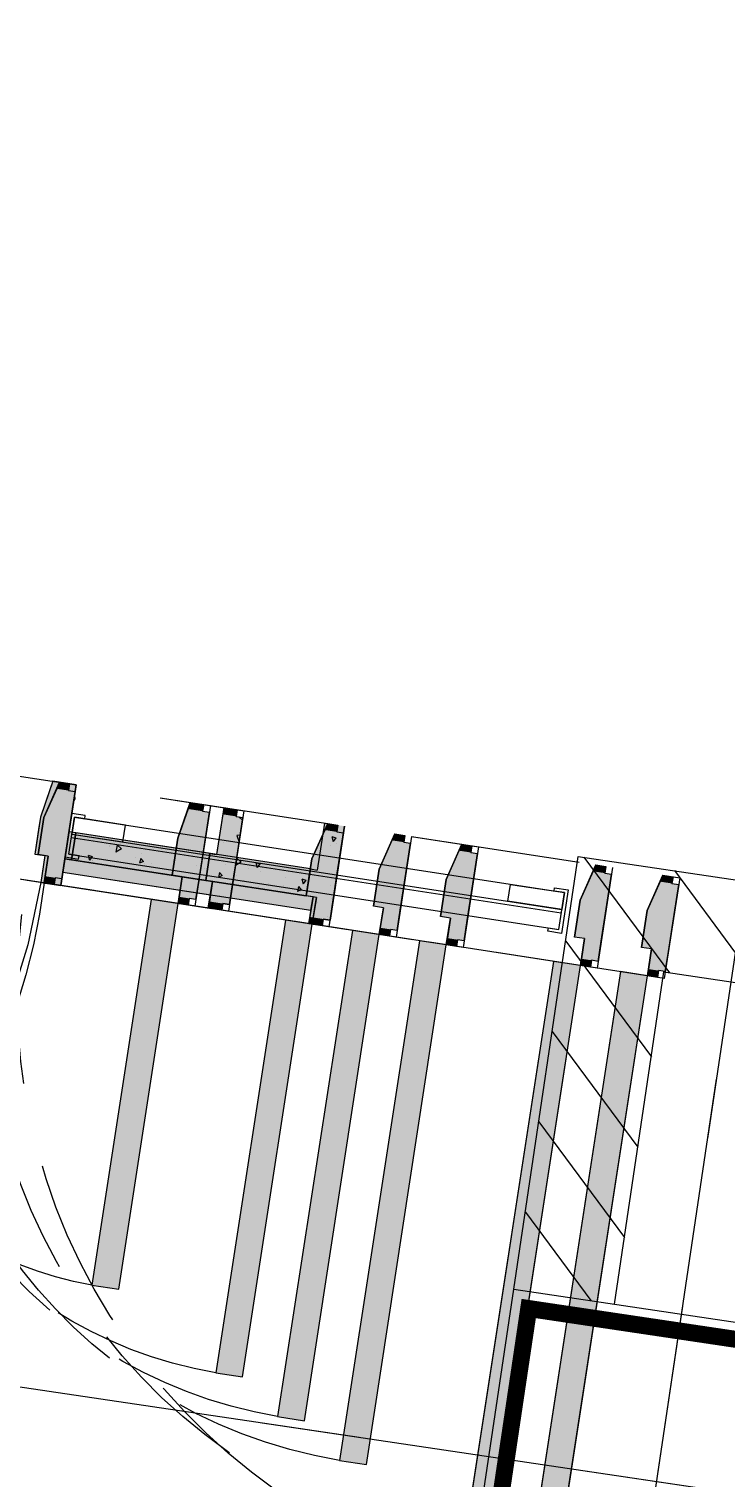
# Model space of a CAD drawing. Header units: millimetres. Extents: x 338 to 506, y 179 to 335.
# Drawn here: x 431.796 to 432.824, y 290.836 to 292.972 of the extents above; entities that cross this region are included whole.
import ezdxf

# ---------------------------------------------------------------- set-up
doc = ezdxf.new("R2010")
doc.units = ezdxf.units.MM
for name, pattern in [('CENTER', [2, 1.25, -0.25, 0.25, -0.25]), ('DASHED2', [0.375, 0.25, -0.125]), ('HIDDEN', [0.375, 0.25, -0.125])]:
    doc.linetypes.add(name, pattern=pattern)
for name, color, linetype in [('A-DOOR', 3, 'Continuous'), ('A-GLAZ', 142, 'Continuous'), ('COLUMNAS', 252, 'Continuous'), ('CUBIERTA', 254, 'Continuous'), ('EJES-COLUMNAS', 3, 'CENTER'), ('EJES_DE_COLUMNA', 255, 'DASHED2'), ('MUROS', 32, 'Continuous')]:
    doc.layers.add(name, color=color, linetype=linetype)

# ---------------------------------------------------------------- blocks, each defined once
blk = doc.blocks.new('*X909')
at = {"color": 0}
for p, q in [((114.1094, 69.7877), (113.9949, 69.6732)), ((114.2441, 69.7877), (114.0941, 69.6377)), ((114.3788, 69.7877), (114.2288, 69.6377)), ((114.5135, 69.7877), (114.3635, 69.6377)), ((114.6399, 69.7793), (114.4899, 69.6293)), ((114.6399, 69.6446), (114.533, 69.5377))]:
    blk.add_line(p, q, dxfattribs=at)
blk = doc.blocks.new('*U919')
for p, q in [((0.035, 0.0047), (0.035, 0.7353)), ((0.035, 0.7353), (0.06, 0.7353)), ((0.06, 0.0047), (0.06, 0.7353)), ((0.065, 0.0047), (0.065, 0.7353)), ((0.09, 0.0047), (0.09, 0.7353)), ((0.09, 0.0047), (0.09, 0.7353)), ((0.09, 0.0047), (0.09, 0.7353)), ((0.09, 0.0047), (0.09, 0.7353)), ((0.035, 0.0047), (0.06, 0.0047)), ((0.065, 0.0047), (0.065, 0.0143))]:
    blk.add_line(p, q)
for points in [[(0.095, 0.74), (0.095, 0.72), (0.09, 0.72), (0.09, 0.7353), (0.035, 0.7353), (0.035, 0.72), (0.03, 0.72), (0.03, 0.74)], [(0.035, 0.7353), (0.06, 0.7353), (0.06, 0.655), (0.035, 0.655)], [(0.035, 0.0047), (0.06, 0.0047), (0.06, 0.0806), (0.035, 0.0806)], [(0.095, 0), (0.095, 0.02), (0.09, 0.02), (0.09, 0.0047), (0.035, 0.0047), (0.035, 0.02), (0.03, 0.02), (0.03, 0)]]:
    blk.add_lwpolyline(points, close=True)
blk = doc.blocks.new('*U1274')
at = {"color": 7, "linetype": 'Continuous'}
for p, q in [((0.975, -0.01), (0.975, 0)), ((0.99, 0), (0.99, -0.01)), ((0.975, -0.04), (0.975, -0.01)), ((1, -0.01), (1, -0.04)), ((0.96, -0.095), (0.96, -0.04)), ((1, -0.04), (1, -0.095)), ((0.9723, -0.14), (0.96, -0.095)), ((1, -0.095), (1, -0.14)), ((0.975, -0.15), (0.9723, -0.14)), ((0.99, -0.14), (0.99, -0.15))]:
    blk.add_line(p, q, dxfattribs=at)
at = {"color": 7, "linetype": 'Continuous', "extrusion": (0, 0, -1)}
for points in [[(-0.975, 0), (-0.99, -0.01), (-0.975, -0.01)], [(-0.975, 0), (-0.99, 0), (-0.99, -0.01)], [(-0.975, -0.01), (-1, -0.04), (-0.975, -0.04)], [(-0.975, -0.01), (-1, -0.01), (-1, -0.04)], [(-0.96, -0.04), (-1, -0.095), (-0.96, -0.095)], [(-0.96, -0.04), (-1, -0.04), (-1, -0.095)], [(-0.96, -0.095), (-1, -0.14), (-0.9723, -0.14)], [(-0.96, -0.095), (-1, -0.095), (-1, -0.14)], [(-0.9723, -0.14), (-0.99, -0.15), (-0.975, -0.15)], [(-0.9723, -0.14), (-0.99, -0.14), (-0.99, -0.15)]]:
    blk.add_solid(points, dxfattribs=at)
blk = doc.blocks.new('*U1275')
at = {"color": 7, "linetype": 'Continuous'}
for p, q in [((0.975, -0.01), (0.975, 0)), ((0.99, 0), (0.99, -0.01)), ((0.975, -0.04), (0.975, -0.01)), ((1, -0.01), (1, -0.04)), ((0.96, -0.095), (0.96, -0.04)), ((1, -0.04), (1, -0.095)), ((0.9723, -0.14), (0.96, -0.095)), ((1, -0.095), (1, -0.14)), ((0.975, -0.15), (0.9723, -0.14)), ((0.99, -0.14), (0.99, -0.15))]:
    blk.add_line(p, q, dxfattribs=at)
at = {"color": 7, "linetype": 'Continuous', "extrusion": (0, 0, -1)}
for points in [[(-0.975, 0), (-0.99, -0.01), (-0.975, -0.01)], [(-0.975, 0), (-0.99, 0), (-0.99, -0.01)], [(-0.975, -0.01), (-1, -0.04), (-0.975, -0.04)], [(-0.975, -0.01), (-1, -0.01), (-1, -0.04)], [(-0.96, -0.04), (-1, -0.095), (-0.96, -0.095)], [(-0.96, -0.04), (-1, -0.04), (-1, -0.095)], [(-0.96, -0.095), (-1, -0.14), (-0.9723, -0.14)], [(-0.96, -0.095), (-1, -0.095), (-1, -0.14)], [(-0.9723, -0.14), (-0.99, -0.15), (-0.975, -0.15)], [(-0.9723, -0.14), (-0.99, -0.14), (-0.99, -0.15)]]:
    blk.add_solid(points, dxfattribs=at)
blk = doc.blocks.new('*X1280')
at = {"color": 0}
for p, q in [((1.233, -0.0207), (1.233, -0.0207)), ((1.2274, -0.099), (1.2274, -0.099)), ((1.2453, -0.1124), (1.25, -0.1029)), ((1.25, -0.1133), (1.2453, -0.1124)), ((1.2441, -0.14), (1.25, -0.136))]:
    blk.add_line(p, q, dxfattribs=at)
blk = doc.blocks.new('*U1281')
at = {"color": 7, "linetype": 'Continuous'}
for p, q in [((1.22, -0.01), (1.22, 0)), ((1.24, 0), (1.24, -0.01)), ((1.22, -0.04), (1.22, -0.01)), ((1.25, -0.01), (1.25, -0.04)), ((1.21, -0.08), (1.21, -0.04)), ((1.25, -0.04), (1.25, -0.08)), ((1.22, -0.14), (1.22, -0.08)), ((1.25, -0.08), (1.25, -0.14)), ((1.22, -0.15), (1.22, -0.14)), ((1.24, -0.14), (1.24, -0.15))]:
    blk.add_line(p, q, dxfattribs=at)
at = {"color": 7, "linetype": 'Continuous', "extrusion": (0, 0, -1)}
for points in [[(-1.22, 0), (-1.24, -0.01), (-1.22, -0.01)], [(-1.22, 0), (-1.24, 0), (-1.24, -0.01)], [(-1.22, -0.01), (-1.25, -0.04), (-1.22, -0.04)], [(-1.22, -0.01), (-1.25, -0.01), (-1.25, -0.04)], [(-1.21, -0.04), (-1.25, -0.08), (-1.21, -0.08)], [(-1.21, -0.04), (-1.25, -0.04), (-1.25, -0.08)], [(-1.22, -0.08), (-1.25, -0.14), (-1.22, -0.14)], [(-1.22, -0.08), (-1.25, -0.08), (-1.25, -0.14)], [(-1.22, -0.14), (-1.24, -0.15), (-1.22, -0.15)], [(-1.22, -0.14), (-1.24, -0.14), (-1.24, -0.15)]]:
    blk.add_solid(points, dxfattribs=at)
blk = doc.blocks.new('*U1283')
at = {"color": 7, "linetype": 'Continuous'}
for p, q in [((1.01, -0.08), (1.01, -0.04)), ((1.21, -0.04), (1.21, -0.08))]:
    blk.add_line(p, q, dxfattribs=at)
at = {"color": 7, "linetype": 'Continuous', "extrusion": (0, 0, -1)}
for points in [[(-1.01, -0.04), (-1.21, -0.08), (-1.01, -0.08)], [(-1.01, -0.04), (-1.21, -0.04), (-1.21, -0.08)]]:
    blk.add_solid(points, dxfattribs=at)
blk = doc.blocks.new('*U1284')
at = {"color": 7, "linetype": 'Continuous'}
for p, q in [((0.97, -0.01), (0.97, 0)), ((1, 0), (1, -0.01)), ((0.97, -0.04), (0.97, -0.01)), ((1, -0.01), (1, -0.04)), ((0.955, -0.08), (0.955, -0.04)), ((1.01, -0.04), (1.01, -0.08)), ((0.955, -0.095), (0.955, -0.08)), ((1, -0.08), (1, -0.095)), ((0.9632, -0.14), (0.955, -0.095)), ((1, -0.095), (1, -0.14)), ((0.965, -0.15), (0.9632, -0.14)), ((1, -0.14), (1, -0.15))]:
    blk.add_line(p, q, dxfattribs=at)
at = {"color": 7, "linetype": 'Continuous', "extrusion": (0, 0, -1)}
for points in [[(-0.97, 0), (-1, -0.01), (-0.97, -0.01)], [(-0.97, 0), (-1, 0), (-1, -0.01)], [(-0.97, -0.01), (-1, -0.04), (-0.97, -0.04)], [(-0.97, -0.01), (-1, -0.01), (-1, -0.04)], [(-0.955, -0.04), (-1.01, -0.08), (-0.955, -0.08)], [(-0.955, -0.04), (-1.01, -0.04), (-1.01, -0.08)], [(-0.955, -0.08), (-1, -0.095), (-0.955, -0.095)], [(-0.955, -0.08), (-1, -0.08), (-1, -0.095)], [(-0.955, -0.095), (-1, -0.14), (-0.9632, -0.14)], [(-0.955, -0.095), (-1, -0.095), (-1, -0.14)], [(-0.9632, -0.14), (-1, -0.15), (-0.965, -0.15)], [(-0.9632, -0.14), (-1, -0.14), (-1, -0.15)]]:
    blk.add_solid(points, dxfattribs=at)
blk = doc.blocks.new('*U1285')
at = {"color": 7, "linetype": 'Continuous'}
for p, q in [((1, -0.04), (1, -0.02)), ((1.22, -0.02), (1.22, -0.04))]:
    blk.add_line(p, q, dxfattribs=at)
at = {"color": 7, "linetype": 'Continuous', "extrusion": (0, 0, -1)}
for points in [[(-1, -0.02), (-1.22, -0.04), (-1, -0.04)], [(-1, -0.02), (-1.22, -0.02), (-1.22, -0.04)]]:
    blk.add_solid(points, dxfattribs=at)
blk = doc.blocks.new('*U1290')
at = {"color": 7, "linetype": 'Continuous'}
for p, q in [((1.01, -0.08), (1.01, -0.04)), ((1.36, -0.04), (1.36, -0.08))]:
    blk.add_line(p, q, dxfattribs=at)
at = {"color": 7, "linetype": 'Continuous', "extrusion": (0, 0, -1)}
for points in [[(-1.01, -0.04), (-1.36, -0.08), (-1.01, -0.08)], [(-1.01, -0.04), (-1.36, -0.04), (-1.36, -0.08)]]:
    blk.add_solid(points, dxfattribs=at)
blk = doc.blocks.new('*U1291')
at = {"color": 7, "linetype": 'Continuous'}
for p, q in [((0.97, -0.01), (0.97, 0)), ((1, 0), (1, -0.01)), ((0.97, -0.04), (0.97, -0.01)), ((1, -0.01), (1, -0.04)), ((0.955, -0.08), (0.955, -0.04)), ((1.01, -0.04), (1.01, -0.08)), ((0.955, -0.095), (0.955, -0.08)), ((1, -0.08), (1, -0.095)), ((0.9632, -0.14), (0.955, -0.095)), ((1, -0.095), (1, -0.14)), ((0.965, -0.15), (0.9632, -0.14)), ((1, -0.14), (1, -0.15))]:
    blk.add_line(p, q, dxfattribs=at)
at = {"color": 7, "linetype": 'Continuous', "extrusion": (0, 0, -1)}
for points in [[(-0.97, 0), (-1, -0.01), (-0.97, -0.01)], [(-0.97, 0), (-1, 0), (-1, -0.01)], [(-0.97, -0.01), (-1, -0.04), (-0.97, -0.04)], [(-0.97, -0.01), (-1, -0.01), (-1, -0.04)], [(-0.955, -0.04), (-1.01, -0.08), (-0.955, -0.08)], [(-0.955, -0.04), (-1.01, -0.04), (-1.01, -0.08)], [(-0.955, -0.08), (-1, -0.095), (-0.955, -0.095)], [(-0.955, -0.08), (-1, -0.08), (-1, -0.095)], [(-0.955, -0.095), (-1, -0.14), (-0.9632, -0.14)], [(-0.955, -0.095), (-1, -0.095), (-1, -0.14)], [(-0.9632, -0.14), (-1, -0.15), (-0.965, -0.15)], [(-0.9632, -0.14), (-1, -0.14), (-1, -0.15)]]:
    blk.add_solid(points, dxfattribs=at)
blk = doc.blocks.new('*U1292')
at = {"color": 7, "linetype": 'Continuous'}
for p, q in [((1, -0.04), (1, -0.02)), ((1.37, -0.02), (1.37, -0.04))]:
    blk.add_line(p, q, dxfattribs=at)
at = {"color": 7, "linetype": 'Continuous', "extrusion": (0, 0, -1)}
for points in [[(-1, -0.02), (-1.37, -0.04), (-1, -0.04)], [(-1, -0.02), (-1.37, -0.02), (-1.37, -0.04)]]:
    blk.add_solid(points, dxfattribs=at)
blk = doc.blocks.new('*U1293')
at = {"color": 7, "linetype": 'Continuous'}
for p, q in [((1.37, -0.01), (1.37, 0)), ((1.39, 0), (1.39, -0.01)), ((1.37, -0.04), (1.37, -0.01)), ((1.4, -0.01), (1.4, -0.04)), ((1.36, -0.08), (1.36, -0.04)), ((1.4, -0.04), (1.4, -0.08)), ((1.37, -0.15), (1.37, -0.08)), ((1.4, -0.08), (1.4, -0.15))]:
    blk.add_line(p, q, dxfattribs=at)
at = {"color": 7, "linetype": 'Continuous', "extrusion": (0, 0, -1)}
for points in [[(-1.37, 0), (-1.39, -0.01), (-1.37, -0.01)], [(-1.37, 0), (-1.39, 0), (-1.39, -0.01)], [(-1.37, -0.01), (-1.4, -0.04), (-1.37, -0.04)], [(-1.37, -0.01), (-1.4, -0.01), (-1.4, -0.04)], [(-1.36, -0.04), (-1.4, -0.08), (-1.36, -0.08)], [(-1.36, -0.04), (-1.4, -0.04), (-1.4, -0.08)], [(-1.37, -0.08), (-1.4, -0.15), (-1.37, -0.15)], [(-1.37, -0.08), (-1.4, -0.08), (-1.4, -0.15)]]:
    blk.add_solid(points, dxfattribs=at)
blk = doc.blocks.new('*X1294')
at = {"color": 0}
for p, q in [((1.3949, -0.0141), (1.3949, -0.0141)), ((1.1734, -0.0412), (1.1734, -0.0412)), ((1.2473, -0.0418), (1.2473, -0.0418)), ((1.3778, -0.0334), (1.3778, -0.0334)), ((1.3979, -0.0416), (1.3979, -0.0416)), ((1.0331, -0.0501), (1.0361, -0.0433)), ((1.0331, -0.0501), (1.039, -0.049)), ((1.039, -0.049), (1.0361, -0.0433)), ((1.0399, -0.0433), (1.0399, -0.0433)), ((1.0406, -0.0436), (1.0406, -0.0436)), ((1.0803, -0.0668), (1.0728, -0.0608)), ((1.073, -0.0721), (1.0728, -0.0608)), ((1.0774, -0.0491), (1.0774, -0.0491)), ((1.1023, -0.0573), (1.1023, -0.0573)), ((1.1149, -0.0536), (1.1097, -0.05)), ((1.1103, -0.0574), (1.1097, -0.05)), ((1.1103, -0.0574), (1.1149, -0.0536)), ((1.1166, -0.0508), (1.1166, -0.0508)), ((1.1267, -0.0519), (1.1267, -0.0519)), ((1.158, -0.0613), (1.158, -0.0613)), ((1.1932, -0.0594), (1.1932, -0.0594)), ((1.2059, -0.0574), (1.2059, -0.0574)), ((1.2331, -0.0507), (1.2278, -0.0471)), ((1.2285, -0.0545), (1.2278, -0.0471)), ((1.2285, -0.0545), (1.2331, -0.0507)), ((1.254, -0.0534), (1.254, -0.0534)), ((1.2645, -0.0488), (1.2645, -0.0488)), ((1.2889, -0.0434), (1.2889, -0.0434)), ((1.3019, -0.0495), (1.3019, -0.0495)), ((1.324, -0.0493), (1.324, -0.0493)), ((1.3257, -0.0626), (1.3257, -0.0626)), ((1.3512, -0.0478), (1.346, -0.0442)), ((1.3466, -0.0516), (1.346, -0.0442)), ((1.3466, -0.0516), (1.3512, -0.0478)), ((1.3499, -0.0636), (1.3529, -0.0568)), ((1.3499, -0.0636), (1.3557, -0.0625)), ((1.35, -0.0455), (1.35, -0.0455)), ((1.3557, -0.0625), (1.3529, -0.0568)), ((1.3608, -0.0624), (1.3608, -0.0624)), ((1.3932, -0.061), (1.3932, -0.061)), ((1.0085, -0.0854), (1.0085, -0.0854)), ((1.014, -0.0732), (1.014, -0.0732)), ((1.0455, -0.0762), (1.0455, -0.0762)), ((1.062, -0.0692), (1.062, -0.0692)), ((1.0626, -0.0677), (1.0626, -0.0677)), ((1.073, -0.0721), (1.0803, -0.0668)), ((1.0779, -0.0748), (1.0779, -0.0748)), ((1.1099, -0.0653), (1.1099, -0.0653)), ((1.1297, -0.0725), (1.1297, -0.0725)), ((1.1393, -0.0752), (1.1393, -0.0752)), ((1.1635, -0.0712), (1.1635, -0.0712)), ((1.2031, -0.0693), (1.2031, -0.0693)), ((1.2356, -0.0679), (1.2356, -0.0679)), ((1.2496, -0.0795), (1.2496, -0.0795)), ((1.2574, -0.0742), (1.2499, -0.0683)), ((1.2502, -0.0795), (1.2499, -0.0683)), ((1.2502, -0.0795), (1.2574, -0.0742)), ((1.27, -0.0662), (1.27, -0.0662)), ((1.2786, -0.0798), (1.2786, -0.0798)), ((1.2792, -0.0774), (1.2822, -0.0705)), ((1.2792, -0.0774), (1.2851, -0.0762)), ((1.2851, -0.0762), (1.2822, -0.0705)), ((1.2873, -0.0656), (1.2873, -0.0656)), ((1.3466, -0.0737), (1.3466, -0.0737)), ((1.3746, -0.0719), (1.3746, -0.0719)), ((1.3874, -0.0764), (1.3874, -0.0764)), ((1.0017, -0.1298), (1, -0.1264)), ((1.3725, -0.1071), (1.3725, -0.1071)), ((1.3839, -0.1184), (1.3839, -0.1184)), ((1.3839, -0.1321), (1.387, -0.1253)), ((1.3898, -0.131), (1.387, -0.1253)), ((1.392, -0.1225), (1.392, -0.1225)), ((1, -0.1316), (1.0014, -0.1314)), ((1, -0.143), (1, -0.143)), ((1.3839, -0.1321), (1.3898, -0.131)), ((1, -0.15), (1, -0.15)), ((1, -0.15), (1, -0.15)), ((1, -0.15), (1, -0.15))]:
    blk.add_line(p, q, dxfattribs=at)
blk = doc.blocks.new('*U1300')
at = {"color": 7, "linetype": 'Continuous'}
for p, q in [((1.575, -0.01), (1.575, 0)), ((1.59, 0), (1.59, -0.01)), ((1.575, -0.04), (1.575, -0.01)), ((1.6, -0.01), (1.6, -0.04)), ((1.56, -0.095), (1.56, -0.04)), ((1.6, -0.04), (1.6, -0.095)), ((1.5723, -0.14), (1.56, -0.095)), ((1.6, -0.095), (1.6, -0.14)), ((1.575, -0.15), (1.5723, -0.14)), ((1.59, -0.14), (1.59, -0.15))]:
    blk.add_line(p, q, dxfattribs=at)
at = {"color": 7, "linetype": 'Continuous', "extrusion": (0, 0, -1)}
for points in [[(-1.575, 0), (-1.59, -0.01), (-1.575, -0.01)], [(-1.575, 0), (-1.59, 0), (-1.59, -0.01)], [(-1.575, -0.01), (-1.6, -0.04), (-1.575, -0.04)], [(-1.575, -0.01), (-1.6, -0.01), (-1.6, -0.04)], [(-1.56, -0.04), (-1.6, -0.095), (-1.56, -0.095)], [(-1.56, -0.04), (-1.6, -0.04), (-1.6, -0.095)], [(-1.56, -0.095), (-1.6, -0.14), (-1.5723, -0.14)], [(-1.56, -0.095), (-1.6, -0.095), (-1.6, -0.14)], [(-1.5723, -0.14), (-1.59, -0.15), (-1.575, -0.15)], [(-1.5723, -0.14), (-1.59, -0.14), (-1.59, -0.15)]]:
    blk.add_solid(points, dxfattribs=at)
blk = doc.blocks.new('*U1301')
at = {"color": 7, "linetype": 'Continuous'}
for p, q in [((1.575, -0.01), (1.575, 0)), ((1.59, 0), (1.59, -0.01)), ((1.575, -0.04), (1.575, -0.01)), ((1.6, -0.01), (1.6, -0.04)), ((1.56, -0.095), (1.56, -0.04)), ((1.6, -0.04), (1.6, -0.095)), ((1.5723, -0.14), (1.56, -0.095)), ((1.6, -0.095), (1.6, -0.14)), ((1.575, -0.15), (1.5723, -0.14)), ((1.59, -0.14), (1.59, -0.15))]:
    blk.add_line(p, q, dxfattribs=at)
at = {"color": 7, "linetype": 'Continuous', "extrusion": (0, 0, -1)}
for points in [[(-1.575, 0), (-1.59, -0.01), (-1.575, -0.01)], [(-1.575, 0), (-1.59, 0), (-1.59, -0.01)], [(-1.575, -0.01), (-1.6, -0.04), (-1.575, -0.04)], [(-1.575, -0.01), (-1.6, -0.01), (-1.6, -0.04)], [(-1.56, -0.04), (-1.6, -0.095), (-1.56, -0.095)], [(-1.56, -0.04), (-1.6, -0.04), (-1.6, -0.095)], [(-1.56, -0.095), (-1.6, -0.14), (-1.5723, -0.14)], [(-1.56, -0.095), (-1.6, -0.095), (-1.6, -0.14)], [(-1.5723, -0.14), (-1.59, -0.15), (-1.575, -0.15)], [(-1.5723, -0.14), (-1.59, -0.14), (-1.59, -0.15)]]:
    blk.add_solid(points, dxfattribs=at)
blk = doc.blocks.new('*U1305')
at = {"color": 7, "linetype": 'Continuous'}
for p, q in [((1.535, 0), (1.535, 0.775)), ((1.575, 0.775), (1.575, 0))]:
    blk.add_line(p, q, dxfattribs=at)
at = {"color": 7, "linetype": 'Continuous', "extrusion": (0, 0, -1)}
for points in [[(-1.535, 0.775), (-1.575, 0), (-1.535, 0)], [(-1.535, 0.775), (-1.575, 0.775), (-1.575, 0)]]:
    blk.add_solid(points, dxfattribs=at)
blk = doc.blocks.new('*U1306')
at = {"color": 7, "linetype": 'Continuous'}
for p, q in [((1.875, -0.01), (1.875, 0)), ((1.89, 0), (1.89, -0.01)), ((1.875, -0.04), (1.875, -0.01)), ((1.9, -0.01), (1.9, -0.04)), ((1.86, -0.095), (1.86, -0.04)), ((1.9, -0.04), (1.9, -0.095)), ((1.8723, -0.14), (1.86, -0.095)), ((1.9, -0.095), (1.9, -0.14)), ((1.875, -0.15), (1.8723, -0.14)), ((1.89, -0.14), (1.89, -0.15))]:
    blk.add_line(p, q, dxfattribs=at)
at = {"color": 7, "linetype": 'Continuous', "extrusion": (0, 0, -1)}
for points in [[(-1.875, 0), (-1.89, -0.01), (-1.875, -0.01)], [(-1.875, 0), (-1.89, 0), (-1.89, -0.01)], [(-1.875, -0.01), (-1.9, -0.04), (-1.875, -0.04)], [(-1.875, -0.01), (-1.9, -0.01), (-1.9, -0.04)], [(-1.86, -0.04), (-1.9, -0.095), (-1.86, -0.095)], [(-1.86, -0.04), (-1.9, -0.04), (-1.9, -0.095)], [(-1.86, -0.095), (-1.9, -0.14), (-1.8723, -0.14)], [(-1.86, -0.095), (-1.9, -0.095), (-1.9, -0.14)], [(-1.8723, -0.14), (-1.89, -0.15), (-1.875, -0.15)], [(-1.8723, -0.14), (-1.89, -0.14), (-1.89, -0.15)]]:
    blk.add_solid(points, dxfattribs=at)
blk = doc.blocks.new('*U1307')
at = {"color": 7, "linetype": 'Continuous'}
for p, q in [((1.875, -0.01), (1.875, 0)), ((1.89, 0), (1.89, -0.01)), ((1.875, -0.04), (1.875, -0.01)), ((1.9, -0.01), (1.9, -0.04)), ((1.86, -0.095), (1.86, -0.04)), ((1.9, -0.04), (1.9, -0.095)), ((1.8723, -0.14), (1.86, -0.095)), ((1.9, -0.095), (1.9, -0.14)), ((1.875, -0.15), (1.8723, -0.14)), ((1.89, -0.14), (1.89, -0.15))]:
    blk.add_line(p, q, dxfattribs=at)
at = {"color": 7, "linetype": 'Continuous', "extrusion": (0, 0, -1)}
for points in [[(-1.875, 0), (-1.89, -0.01), (-1.875, -0.01)], [(-1.875, 0), (-1.89, 0), (-1.89, -0.01)], [(-1.875, -0.01), (-1.9, -0.04), (-1.875, -0.04)], [(-1.875, -0.01), (-1.9, -0.01), (-1.9, -0.04)], [(-1.86, -0.04), (-1.9, -0.095), (-1.86, -0.095)], [(-1.86, -0.04), (-1.9, -0.04), (-1.9, -0.095)], [(-1.86, -0.095), (-1.9, -0.14), (-1.8723, -0.14)], [(-1.86, -0.095), (-1.9, -0.095), (-1.9, -0.14)], [(-1.8723, -0.14), (-1.89, -0.15), (-1.875, -0.15)], [(-1.8723, -0.14), (-1.89, -0.14), (-1.89, -0.15)]]:
    blk.add_solid(points, dxfattribs=at)
blk = doc.blocks.new('*U1310')
at = {"color": 7, "linetype": 'Continuous'}
for p, q in [((1.835, 0), (1.835, 0.925)), ((1.875, 0.925), (1.875, 0))]:
    blk.add_line(p, q, dxfattribs=at)
at = {"color": 7, "linetype": 'Continuous', "extrusion": (0, 0, -1)}
for points in [[(-1.835, 0.925), (-1.875, 0), (-1.835, 0)], [(-1.835, 0.925), (-1.875, 0.925), (-1.875, 0)]]:
    blk.add_solid(points, dxfattribs=at)
blk = doc.blocks.new('*U1312')
at = {"color": 7, "linetype": 'Continuous'}
for p, q in [((1.375, -0.01), (1.375, 0)), ((1.39, 0), (1.39, -0.01)), ((1.375, -0.04), (1.375, -0.01)), ((1.4, -0.01), (1.4, -0.04)), ((1.36, -0.095), (1.36, -0.04)), ((1.4, -0.04), (1.4, -0.095)), ((1.3723, -0.14), (1.36, -0.095)), ((1.4, -0.095), (1.4, -0.14)), ((1.375, -0.15), (1.3723, -0.14)), ((1.39, -0.14), (1.39, -0.15))]:
    blk.add_line(p, q, dxfattribs=at)
at = {"color": 7, "linetype": 'Continuous', "extrusion": (0, 0, -1)}
for points in [[(-1.375, 0), (-1.39, -0.01), (-1.375, -0.01)], [(-1.375, 0), (-1.39, 0), (-1.39, -0.01)], [(-1.375, -0.01), (-1.4, -0.04), (-1.375, -0.04)], [(-1.375, -0.01), (-1.4, -0.01), (-1.4, -0.04)], [(-1.36, -0.04), (-1.4, -0.095), (-1.36, -0.095)], [(-1.36, -0.04), (-1.4, -0.04), (-1.4, -0.095)], [(-1.36, -0.095), (-1.4, -0.14), (-1.3723, -0.14)], [(-1.36, -0.095), (-1.4, -0.095), (-1.4, -0.14)], [(-1.3723, -0.14), (-1.39, -0.15), (-1.375, -0.15)], [(-1.3723, -0.14), (-1.39, -0.14), (-1.39, -0.15)]]:
    blk.add_solid(points, dxfattribs=at)
blk = doc.blocks.new('*U1313')
at = {"color": 7, "linetype": 'Continuous'}
for p, q in [((1.375, -0.01), (1.375, 0)), ((1.39, 0), (1.39, -0.01)), ((1.375, -0.04), (1.375, -0.01)), ((1.4, -0.01), (1.4, -0.04)), ((1.36, -0.095), (1.36, -0.04)), ((1.4, -0.04), (1.4, -0.095)), ((1.3723, -0.14), (1.36, -0.095)), ((1.4, -0.095), (1.4, -0.14)), ((1.375, -0.15), (1.3723, -0.14)), ((1.39, -0.14), (1.39, -0.15))]:
    blk.add_line(p, q, dxfattribs=at)
at = {"color": 7, "linetype": 'Continuous', "extrusion": (0, 0, -1)}
for points in [[(-1.375, 0), (-1.39, -0.01), (-1.375, -0.01)], [(-1.375, 0), (-1.39, 0), (-1.39, -0.01)], [(-1.375, -0.01), (-1.4, -0.04), (-1.375, -0.04)], [(-1.375, -0.01), (-1.4, -0.01), (-1.4, -0.04)], [(-1.36, -0.04), (-1.4, -0.095), (-1.36, -0.095)], [(-1.36, -0.04), (-1.4, -0.04), (-1.4, -0.095)], [(-1.36, -0.095), (-1.4, -0.14), (-1.3723, -0.14)], [(-1.36, -0.095), (-1.4, -0.095), (-1.4, -0.14)], [(-1.3723, -0.14), (-1.39, -0.15), (-1.375, -0.15)], [(-1.3723, -0.14), (-1.39, -0.14), (-1.39, -0.15)]]:
    blk.add_solid(points, dxfattribs=at)
blk = doc.blocks.new('*U1316')
at = {"color": 7, "linetype": 'Continuous'}
for p, q in [((1.335, 0), (1.335, 0.675)), ((1.375, 0.675), (1.375, 0))]:
    blk.add_line(p, q, dxfattribs=at)
at = {"color": 7, "linetype": 'Continuous', "extrusion": (0, 0, -1)}
for points in [[(-1.335, 0.675), (-1.375, 0), (-1.335, 0)], [(-1.335, 0.675), (-1.375, 0.675), (-1.375, 0)]]:
    blk.add_solid(points, dxfattribs=at)
blk = doc.blocks.new('*U1318')
at = {"color": 7, "linetype": 'Continuous'}
for p, q in [((1.475, -0.01), (1.475, 0)), ((1.49, 0), (1.49, -0.01)), ((1.475, -0.04), (1.475, -0.01)), ((1.5, -0.01), (1.5, -0.04)), ((1.46, -0.095), (1.46, -0.04)), ((1.5, -0.04), (1.5, -0.095)), ((1.4723, -0.14), (1.46, -0.095)), ((1.5, -0.095), (1.5, -0.14)), ((1.475, -0.15), (1.4723, -0.14)), ((1.49, -0.14), (1.49, -0.15))]:
    blk.add_line(p, q, dxfattribs=at)
at = {"color": 7, "linetype": 'Continuous', "extrusion": (0, 0, -1)}
for points in [[(-1.475, 0), (-1.49, -0.01), (-1.475, -0.01)], [(-1.475, 0), (-1.49, 0), (-1.49, -0.01)], [(-1.475, -0.01), (-1.5, -0.04), (-1.475, -0.04)], [(-1.475, -0.01), (-1.5, -0.01), (-1.5, -0.04)], [(-1.46, -0.04), (-1.5, -0.095), (-1.46, -0.095)], [(-1.46, -0.04), (-1.5, -0.04), (-1.5, -0.095)], [(-1.46, -0.095), (-1.5, -0.14), (-1.4723, -0.14)], [(-1.46, -0.095), (-1.5, -0.095), (-1.5, -0.14)], [(-1.4723, -0.14), (-1.49, -0.15), (-1.475, -0.15)], [(-1.4723, -0.14), (-1.49, -0.14), (-1.49, -0.15)]]:
    blk.add_solid(points, dxfattribs=at)
blk = doc.blocks.new('*U1319')
at = {"color": 7, "linetype": 'Continuous'}
for p, q in [((1.475, -0.01), (1.475, 0)), ((1.49, 0), (1.49, -0.01)), ((1.475, -0.04), (1.475, -0.01)), ((1.5, -0.01), (1.5, -0.04)), ((1.46, -0.095), (1.46, -0.04)), ((1.5, -0.04), (1.5, -0.095)), ((1.4723, -0.14), (1.46, -0.095)), ((1.5, -0.095), (1.5, -0.14)), ((1.475, -0.15), (1.4723, -0.14)), ((1.49, -0.14), (1.49, -0.15))]:
    blk.add_line(p, q, dxfattribs=at)
at = {"color": 7, "linetype": 'Continuous', "extrusion": (0, 0, -1)}
for points in [[(-1.475, 0), (-1.49, -0.01), (-1.475, -0.01)], [(-1.475, 0), (-1.49, 0), (-1.49, -0.01)], [(-1.475, -0.01), (-1.5, -0.04), (-1.475, -0.04)], [(-1.475, -0.01), (-1.5, -0.01), (-1.5, -0.04)], [(-1.46, -0.04), (-1.5, -0.095), (-1.46, -0.095)], [(-1.46, -0.04), (-1.5, -0.04), (-1.5, -0.095)], [(-1.46, -0.095), (-1.5, -0.14), (-1.4723, -0.14)], [(-1.46, -0.095), (-1.5, -0.095), (-1.5, -0.14)], [(-1.4723, -0.14), (-1.49, -0.15), (-1.475, -0.15)], [(-1.4723, -0.14), (-1.49, -0.14), (-1.49, -0.15)]]:
    blk.add_solid(points, dxfattribs=at)
blk = doc.blocks.new('*U1322')
at = {"color": 7, "linetype": 'Continuous'}
for p, q in [((1.435, 0), (1.435, 0.725)), ((1.475, 0.725), (1.475, 0))]:
    blk.add_line(p, q, dxfattribs=at)
at = {"color": 7, "linetype": 'Continuous', "extrusion": (0, 0, -1)}
for points in [[(-1.435, 0.725), (-1.475, 0), (-1.435, 0)], [(-1.435, 0.725), (-1.475, 0.725), (-1.475, 0)]]:
    blk.add_solid(points, dxfattribs=at)
blk = doc.blocks.new('*U1324')
at = {"color": 7, "linetype": 'Continuous'}
for p, q in [((1.175, -0.01), (1.175, 0)), ((1.19, 0), (1.19, -0.01)), ((1.175, -0.04), (1.175, -0.01)), ((1.2, -0.01), (1.2, -0.04)), ((1.16, -0.095), (1.16, -0.04)), ((1.2, -0.04), (1.2, -0.095)), ((1.1682, -0.14), (1.16, -0.095)), ((1.2, -0.095), (1.2, -0.14)), ((1.17, -0.15), (1.1682, -0.14)), ((1.19, -0.14), (1.19, -0.15))]:
    blk.add_line(p, q, dxfattribs=at)
at = {"color": 7, "linetype": 'Continuous', "extrusion": (0, 0, -1)}
for points in [[(-1.175, 0), (-1.19, -0.01), (-1.175, -0.01)], [(-1.175, 0), (-1.19, 0), (-1.19, -0.01)], [(-1.175, -0.01), (-1.2, -0.04), (-1.175, -0.04)], [(-1.175, -0.01), (-1.2, -0.01), (-1.2, -0.04)], [(-1.16, -0.04), (-1.2, -0.095), (-1.16, -0.095)], [(-1.16, -0.04), (-1.2, -0.04), (-1.2, -0.095)], [(-1.16, -0.095), (-1.2, -0.14), (-1.1682, -0.14)], [(-1.16, -0.095), (-1.2, -0.095), (-1.2, -0.14)], [(-1.1682, -0.14), (-1.19, -0.15), (-1.17, -0.15)], [(-1.1682, -0.14), (-1.19, -0.14), (-1.19, -0.15)]]:
    blk.add_solid(points, dxfattribs=at)
blk = doc.blocks.new('*U1325')
at = {"color": 7, "linetype": 'Continuous'}
for p, q in [((1.135, 0), (1.135, 0.575)), ((1.175, 0.575), (1.175, 0))]:
    blk.add_line(p, q, dxfattribs=at)
at = {"color": 7, "linetype": 'Continuous', "extrusion": (0, 0, -1)}
for points in [[(-1.135, 0.575), (-1.175, 0), (-1.135, 0)], [(-1.135, 0.575), (-1.175, 0.575), (-1.175, 0)]]:
    blk.add_solid(points, dxfattribs=at)
blk = doc.blocks.new('*U1326')
at = {"color": 7, "linetype": 'Continuous'}
for p, q in [((1.775, -0.01), (1.775, 0)), ((1.79, 0), (1.79, -0.01)), ((1.775, -0.04), (1.775, -0.01)), ((1.8, -0.01), (1.8, -0.04)), ((1.76, -0.095), (1.76, -0.04)), ((1.8, -0.04), (1.8, -0.095)), ((1.7723, -0.14), (1.76, -0.095)), ((1.8, -0.095), (1.8, -0.14)), ((1.775, -0.15), (1.7723, -0.14)), ((1.79, -0.14), (1.79, -0.15))]:
    blk.add_line(p, q, dxfattribs=at)
at = {"color": 7, "linetype": 'Continuous', "extrusion": (0, 0, -1)}
for points in [[(-1.775, 0), (-1.79, -0.01), (-1.775, -0.01)], [(-1.775, 0), (-1.79, 0), (-1.79, -0.01)], [(-1.775, -0.01), (-1.8, -0.04), (-1.775, -0.04)], [(-1.775, -0.01), (-1.8, -0.01), (-1.8, -0.04)], [(-1.76, -0.04), (-1.8, -0.095), (-1.76, -0.095)], [(-1.76, -0.04), (-1.8, -0.04), (-1.8, -0.095)], [(-1.76, -0.095), (-1.8, -0.14), (-1.7723, -0.14)], [(-1.76, -0.095), (-1.8, -0.095), (-1.8, -0.14)], [(-1.7723, -0.14), (-1.79, -0.15), (-1.775, -0.15)], [(-1.7723, -0.14), (-1.79, -0.14), (-1.79, -0.15)]]:
    blk.add_solid(points, dxfattribs=at)
blk = doc.blocks.new('*U1327')
at = {"color": 7, "linetype": 'Continuous'}
for p, q in [((1.775, -0.01), (1.775, 0)), ((1.79, 0), (1.79, -0.01)), ((1.775, -0.04), (1.775, -0.01)), ((1.8, -0.01), (1.8, -0.04)), ((1.76, -0.095), (1.76, -0.04)), ((1.8, -0.04), (1.8, -0.095)), ((1.7723, -0.14), (1.76, -0.095)), ((1.8, -0.095), (1.8, -0.14)), ((1.775, -0.15), (1.7723, -0.14)), ((1.79, -0.14), (1.79, -0.15))]:
    blk.add_line(p, q, dxfattribs=at)
at = {"color": 7, "linetype": 'Continuous', "extrusion": (0, 0, -1)}
for points in [[(-1.775, 0), (-1.79, -0.01), (-1.775, -0.01)], [(-1.775, 0), (-1.79, 0), (-1.79, -0.01)], [(-1.775, -0.01), (-1.8, -0.04), (-1.775, -0.04)], [(-1.775, -0.01), (-1.8, -0.01), (-1.8, -0.04)], [(-1.76, -0.04), (-1.8, -0.095), (-1.76, -0.095)], [(-1.76, -0.04), (-1.8, -0.04), (-1.8, -0.095)], [(-1.76, -0.095), (-1.8, -0.14), (-1.7723, -0.14)], [(-1.76, -0.095), (-1.8, -0.095), (-1.8, -0.14)], [(-1.7723, -0.14), (-1.79, -0.15), (-1.775, -0.15)], [(-1.7723, -0.14), (-1.79, -0.14), (-1.79, -0.15)]]:
    blk.add_solid(points, dxfattribs=at)
blk = doc.blocks.new('*U1330')
at = {"color": 7, "linetype": 'Continuous'}
for p, q in [((1.735, 0), (1.735, 0.875)), ((1.775, 0.875), (1.775, 0))]:
    blk.add_line(p, q, dxfattribs=at)
at = {"color": 7, "linetype": 'Continuous', "extrusion": (0, 0, -1)}
for points in [[(-1.735, 0.875), (-1.775, 0), (-1.735, 0)], [(-1.735, 0.875), (-1.775, 0.875), (-1.775, 0)]]:
    blk.add_solid(points, dxfattribs=at)
blk = doc.blocks.new('*U920')
for p, q in [((1.24, 0), (1.22, 0)), ((1.24, 0), (1.22, 0)), ((1.22, 0), (1.22, -0.04)), ((1.24, 0), (1.24, -0.01)), ((1.24, -0.01), (1.24, 0)), ((1.39, 0), (1.37, 0)), ((1.39, 0), (1.37, 0)), ((1.37, 0), (1.37, -0.04)), ((1.39, 0), (1.39, -0.01)), ((1.39, -0.01), (1.39, 0)), ((1.24, -0.01), (1.25, -0.01)), ((1.25, -0.01), (1.24, -0.01)), ((1.25, -0.14), (1.25, -0.01)), ((1.25, -0.14), (1.25, -0.01)), ((1.39, -0.01), (1.4, -0.01)), ((1.4, -0.01), (1.39, -0.01)), ((1.4, -0.14), (1.4, -0.01)), ((1.4, -0.14), (1.4, -0.01)), ((1.22, -0.04), (1.21, -0.04)), ((1.21, -0.04), (1.21, -0.08)), ((1.37, -0.04), (1.36, -0.04)), ((1.36, -0.04), (1.36, -0.08)), ((1.21, -0.08), (1.22, -0.08)), ((1.22, -0.15), (1.22, -0.08)), ((1.36, -0.08), (1.37, -0.08)), ((1.37, -0.15), (1.37, -0.08)), ((1.24, -0.15), (1.24, -0.14)), ((1.24, -0.14), (1.25, -0.14)), ((1.24, -0.15), (1.24, -0.14)), ((1.24, -0.14), (1.25, -0.14)), ((1.22, -0.15), (1.24, -0.15)), ((1.22, -0.15), (1.24, -0.15))]:
    blk.add_line(p, q)
for points in [[(1.835, 0), (1.835, 0.925), (1.875, 0.925), (1.875, 0)], [(1.735, 0), (1.735, 0.875), (1.775, 0.875), (1.775, 0)], [(1.535, 0), (1.535, 0.775), (1.575, 0.775), (1.575, 0)], [(1.435, 0), (1.435, 0.725), (1.475, 0.725), (1.475, 0)], [(1.335, 0), (1.335, 0.675), (1.375, 0.675), (1.375, 0)], [(1.135, 0), (1.135, 0.575), (1.175, 0.575), (1.175, 0)], [(0.955, -0.04), (0.97, -0.04), (0.97, 0), (1, 0), (1, -0.01), (1, -0.04), (1.01, -0.04), (1.01, -0.08), (1, -0.08), (1, -0.14), (1, -0.15), (0.965, -0.15), (0.955, -0.095)], [(0.955, -0.04), (0.97, -0.04), (0.97, 0), (1, 0), (1, -0.01), (1, -0.04), (1.01, -0.04), (1.01, -0.08), (1, -0.08), (1, -0.14), (1, -0.15), (0.965, -0.15), (0.955, -0.095)], [(1, -0.01), (0.99, -0.01), (0.99, 0), (0.975, 0), (0.975, -0.04), (0.96, -0.04), (0.96, -0.095), (0.975, -0.15), (0.99, -0.15), (0.99, -0.14), (1, -0.14)], [(1, -0.01), (0.99, -0.01), (0.99, 0), (0.975, 0), (0.975, -0.04), (0.96, -0.04), (0.96, -0.095), (0.975, -0.15), (0.99, -0.15), (0.99, -0.14), (1, -0.14)], [(1.2, -0.01), (1.19, -0.01), (1.19, 0), (1.175, 0), (1.175, -0.04), (1.16, -0.04), (1.16, -0.095), (1.17, -0.15), (1.19, -0.15), (1.19, -0.14), (1.2, -0.14)], [(1.4, -0.01), (1.39, -0.01), (1.39, 0), (1.375, 0), (1.375, -0.04), (1.36, -0.04), (1.36, -0.095), (1.375, -0.15), (1.39, -0.15), (1.39, -0.14), (1.4, -0.14)], [(1.4, -0.01), (1.39, -0.01), (1.39, 0), (1.375, 0), (1.375, -0.04), (1.36, -0.04), (1.36, -0.095), (1.375, -0.15), (1.39, -0.15), (1.39, -0.14), (1.4, -0.14)], [(1.5, -0.01), (1.49, -0.01), (1.49, 0), (1.475, 0), (1.475, -0.04), (1.46, -0.04), (1.46, -0.095), (1.475, -0.15), (1.49, -0.15), (1.49, -0.14), (1.5, -0.14)], [(1.5, -0.01), (1.49, -0.01), (1.49, 0), (1.475, 0), (1.475, -0.04), (1.46, -0.04), (1.46, -0.095), (1.475, -0.15), (1.49, -0.15), (1.49, -0.14), (1.5, -0.14)], [(1.6, -0.01), (1.59, -0.01), (1.59, 0), (1.575, 0), (1.575, -0.04), (1.56, -0.04), (1.56, -0.095), (1.575, -0.15), (1.59, -0.15), (1.59, -0.14), (1.6, -0.14)], [(1.6, -0.01), (1.59, -0.01), (1.59, 0), (1.575, 0), (1.575, -0.04), (1.56, -0.04), (1.56, -0.095), (1.575, -0.15), (1.59, -0.15), (1.59, -0.14), (1.6, -0.14)], [(1.8, -0.01), (1.79, -0.01), (1.79, 0), (1.775, 0), (1.775, -0.04), (1.76, -0.04), (1.76, -0.095), (1.775, -0.15), (1.79, -0.15), (1.79, -0.14), (1.8, -0.14)], [(1.8, -0.01), (1.79, -0.01), (1.79, 0), (1.775, 0), (1.775, -0.04), (1.76, -0.04), (1.76, -0.095), (1.775, -0.15), (1.79, -0.15), (1.79, -0.14), (1.8, -0.14)], [(1.9, -0.01), (1.89, -0.01), (1.89, 0), (1.875, 0), (1.875, -0.04), (1.86, -0.04), (1.86, -0.095), (1.875, -0.15), (1.89, -0.15), (1.89, -0.14), (1.9, -0.14)], [(1.9, -0.01), (1.89, -0.01), (1.89, 0), (1.875, 0), (1.875, -0.04), (1.86, -0.04), (1.86, -0.095), (1.875, -0.15), (1.89, -0.15), (1.89, -0.14), (1.9, -0.14)], [(1, -0.02), (1.22, -0.02), (1.22, -0.04), (1.21, -0.04), (1, -0.04)], [(1, -0.02), (1.37, -0.02), (1.37, -0.04), (1.36, -0.04), (1, -0.04)], [(1.21, -0.08), (1.01, -0.08), (1.01, -0.04), (1.21, -0.04)], [(1.36, -0.08), (1.01, -0.08), (1.01, -0.04), (1.36, -0.04)]]:
    blk.add_lwpolyline(points, close=True)
at = {"color": 251, "linetype": 'HIDDEN'}
for points in [[(0, -0.15), (1, -0.15), (1, 0), (0, 0)], [(0, -0.15), (1.6, -0.15), (1.6, 0), (0, 0)], [(0, -0.15), (1.9, -0.15), (1.9, 0), (0, 0)], [(0, -0.15), (1.4, -0.15), (1.4, 0), (0, 0)], [(0, -0.15), (1.5, -0.15), (1.5, 0), (0, 0)], [(0, -0.15), (1.8, -0.15), (1.8, 0), (0, 0)]]:
    blk.add_lwpolyline(points, close=True, dxfattribs=at)
for points in [[(0, -0.15), (1.25, -0.15), (1.25, 0), (0, 0), (0, -0.149)], [(0, -0.15), (1.4, -0.15), (1.4, 0), (0, 0), (0, -0.149)], [(0, -0.15), (1.2, -0.15), (1.2, 0), (0, 0), (0, -0.15)]]:
    blk.add_lwpolyline(points, dxfattribs=at)
for points in [[(1.22, -0.04), (1.21, -0.04)], [(1.37, -0.04), (1.36, -0.04)]]:
    blk.add_lwpolyline(points)
for centre, radius, start, end in [((0.055, 0.0296), 0.9205, 358.1585, 89.3775), ((0.0239, -0.0004), 0.9461, 0.0266, 87.5106), ((0.0239, -0.0004), 0.9461, 0.0266, 87.5106), ((1.845, 0.0296), 0.8955, 90.6398, 181.8922), ((1.745, 0.0295), 0.8455, 90.6777, 182.0024), ((1.545, 0.0295), 0.7456, 90.7685, 182.2663), ((1.445, 0.0294), 0.6956, 90.8237, 182.4263), ((1.345, 0.0294), 0.6457, 90.8874, 182.6105), ((1.145, 0.0293), 0.5458, 91.0498, 183.0778)]:
    blk.add_arc(centre, radius, start, end, dxfattribs=at)
at = {"color": 7, "linetype": 'Continuous'}
for name in ['*U1310', '*U1330', '*U1305', '*U1322', '*U1316', '*U1325', '*U1284', '*U1291', '*U1274', '*U1275', '*U1324', '*U1281', '*U1293', '*U1312', '*U1313', '*U1318', '*U1319', '*U1300', '*U1301', '*U1326', '*U1327', '*U1306', '*U1307', '*U1285', '*U1292', '*U1283', '*U1290']:
    blk.add_blockref(name, (0, 0), dxfattribs=at)
at = {"color": 250, "linetype": 'Continuous'}
blk.add_blockref('*X1294', (0, 0), dxfattribs=at)
at = {"linetype": 'Continuous'}
blk.add_blockref('*X1280', (0, 0), dxfattribs=at)
blk = doc.blocks.new('COLUMNAS_V3_B9')
at = {"layer": 'COLUMNAS', "color": 6}
blk.add_lwpolyline([(3083.1247, 1939.4915), (3083.6247, 1939.4915), (3083.6247, 1938.9915), (3083.1247, 1938.9915), (3083.1247, 1939.4915)], dxfattribs=at)
at = {"layer": 'COLUMNAS', "color": 6, "const_width": 0.025}
blk.add_lwpolyline([(3083.5997, 1939.0156), (3083.1497, 1939.0156), (3083.1497, 1939.4657), (3083.5997, 1939.4657)], close=True, dxfattribs=at)
blk = doc.blocks.new('EJES_ESTRUCTURALES')
at = {"layer": 'EJES_DE_COLUMNA', "color": 9, "linetype": 'CENTER'}
for p, q in [((744.96581, 131.2663), (744.96581, 199.7363)), ((661.47768, 164.82297), (759.37077, 164.82297))]:
    blk.add_line(p, q, dxfattribs=at)
blk = doc.blocks.new('COLUMNAS')
at = {"layer": 'COLUMNAS', "color": 6}
blk.add_lwpolyline([(-602.8912, 188.906), (-603.3912, 188.906), (-603.3912, 188.406), (-602.8912, 188.406), (-602.8912, 188.906)], dxfattribs=at)
at = {"layer": 'COLUMNAS', "color": 6, "const_width": 0.025}
blk.add_lwpolyline([(-603.3662, 188.4301), (-602.9162, 188.4301), (-602.9162, 188.8801), (-603.3662, 188.8801)], close=True, dxfattribs=at)
at = {"layer": 'EJES-COLUMNAS'}
for p, q in [((-603.1412, 188.0438), (-603.1412, 189.2438)), ((-603.1412, 188.0438), (-603.1412, 189.2438)), ((-602.5412, 188.656), (-603.7412, 188.656))]:
    blk.add_line(p, q, dxfattribs=at)
blk = doc.blocks.new('A$C7152A42C')
at = {"layer": 'MUROS'}
for p, q in [((113.99487, 69.78772), (114.63987, 69.78772)), ((114.63987, 69.78772), (114.63987, 69.43772)), ((113.99487, 69.63772), (114.48987, 69.63772)), ((114.48987, 69.63772), (114.48987, 69.43772))]:
    blk.add_line(p, q, dxfattribs=at)
at = {"color": 18}
blk.add_blockref('COLUMNAS_V3_B9', (-2969.6298, -1869.70381), dxfattribs=at)
at = {"layer": 'A-DOOR', "extrusion": (2.33163e-06, 0.000958086, 1), "xscale": -1, "rotation": 89.72112955704023}
blk.add_blockref('*U920', (114.48987, 71.53592, 0.0688), dxfattribs=at)
at = {"layer": 'A-GLAZ', "extrusion": (2.33163e-06, 0.000958086, 1), "rotation": 179.7211279969162}
blk.add_blockref('*U919', (114.6225, 70.53526, 0.0688), dxfattribs=at)
at = {"layer": 'CUBIERTA', "xscale": -1}
blk.add_blockref('COLUMNAS', (-489.39632, -119.11823), dxfattribs=at)
at = {"layer": 'EJES_DE_COLUMNA'}
blk.add_blockref('EJES_ESTRUCTURALES', (-631.22088, -95.28525), dxfattribs=at)
at = {"layer": 'MUROS', "linetype": 'Continuous'}
blk.add_blockref('*X909', (0, 0), dxfattribs=at)

msp = doc.modelspace()

# ---------------------------------------------------------------- block references
at = {"layer": 'MUROS', "color": 32, "rotation": 81.53046525965426}
msp.add_blockref('A$C7152A42C', (484.7482, 168.0844), dxfattribs=at)

doc.saveas('drawing.dxf')
